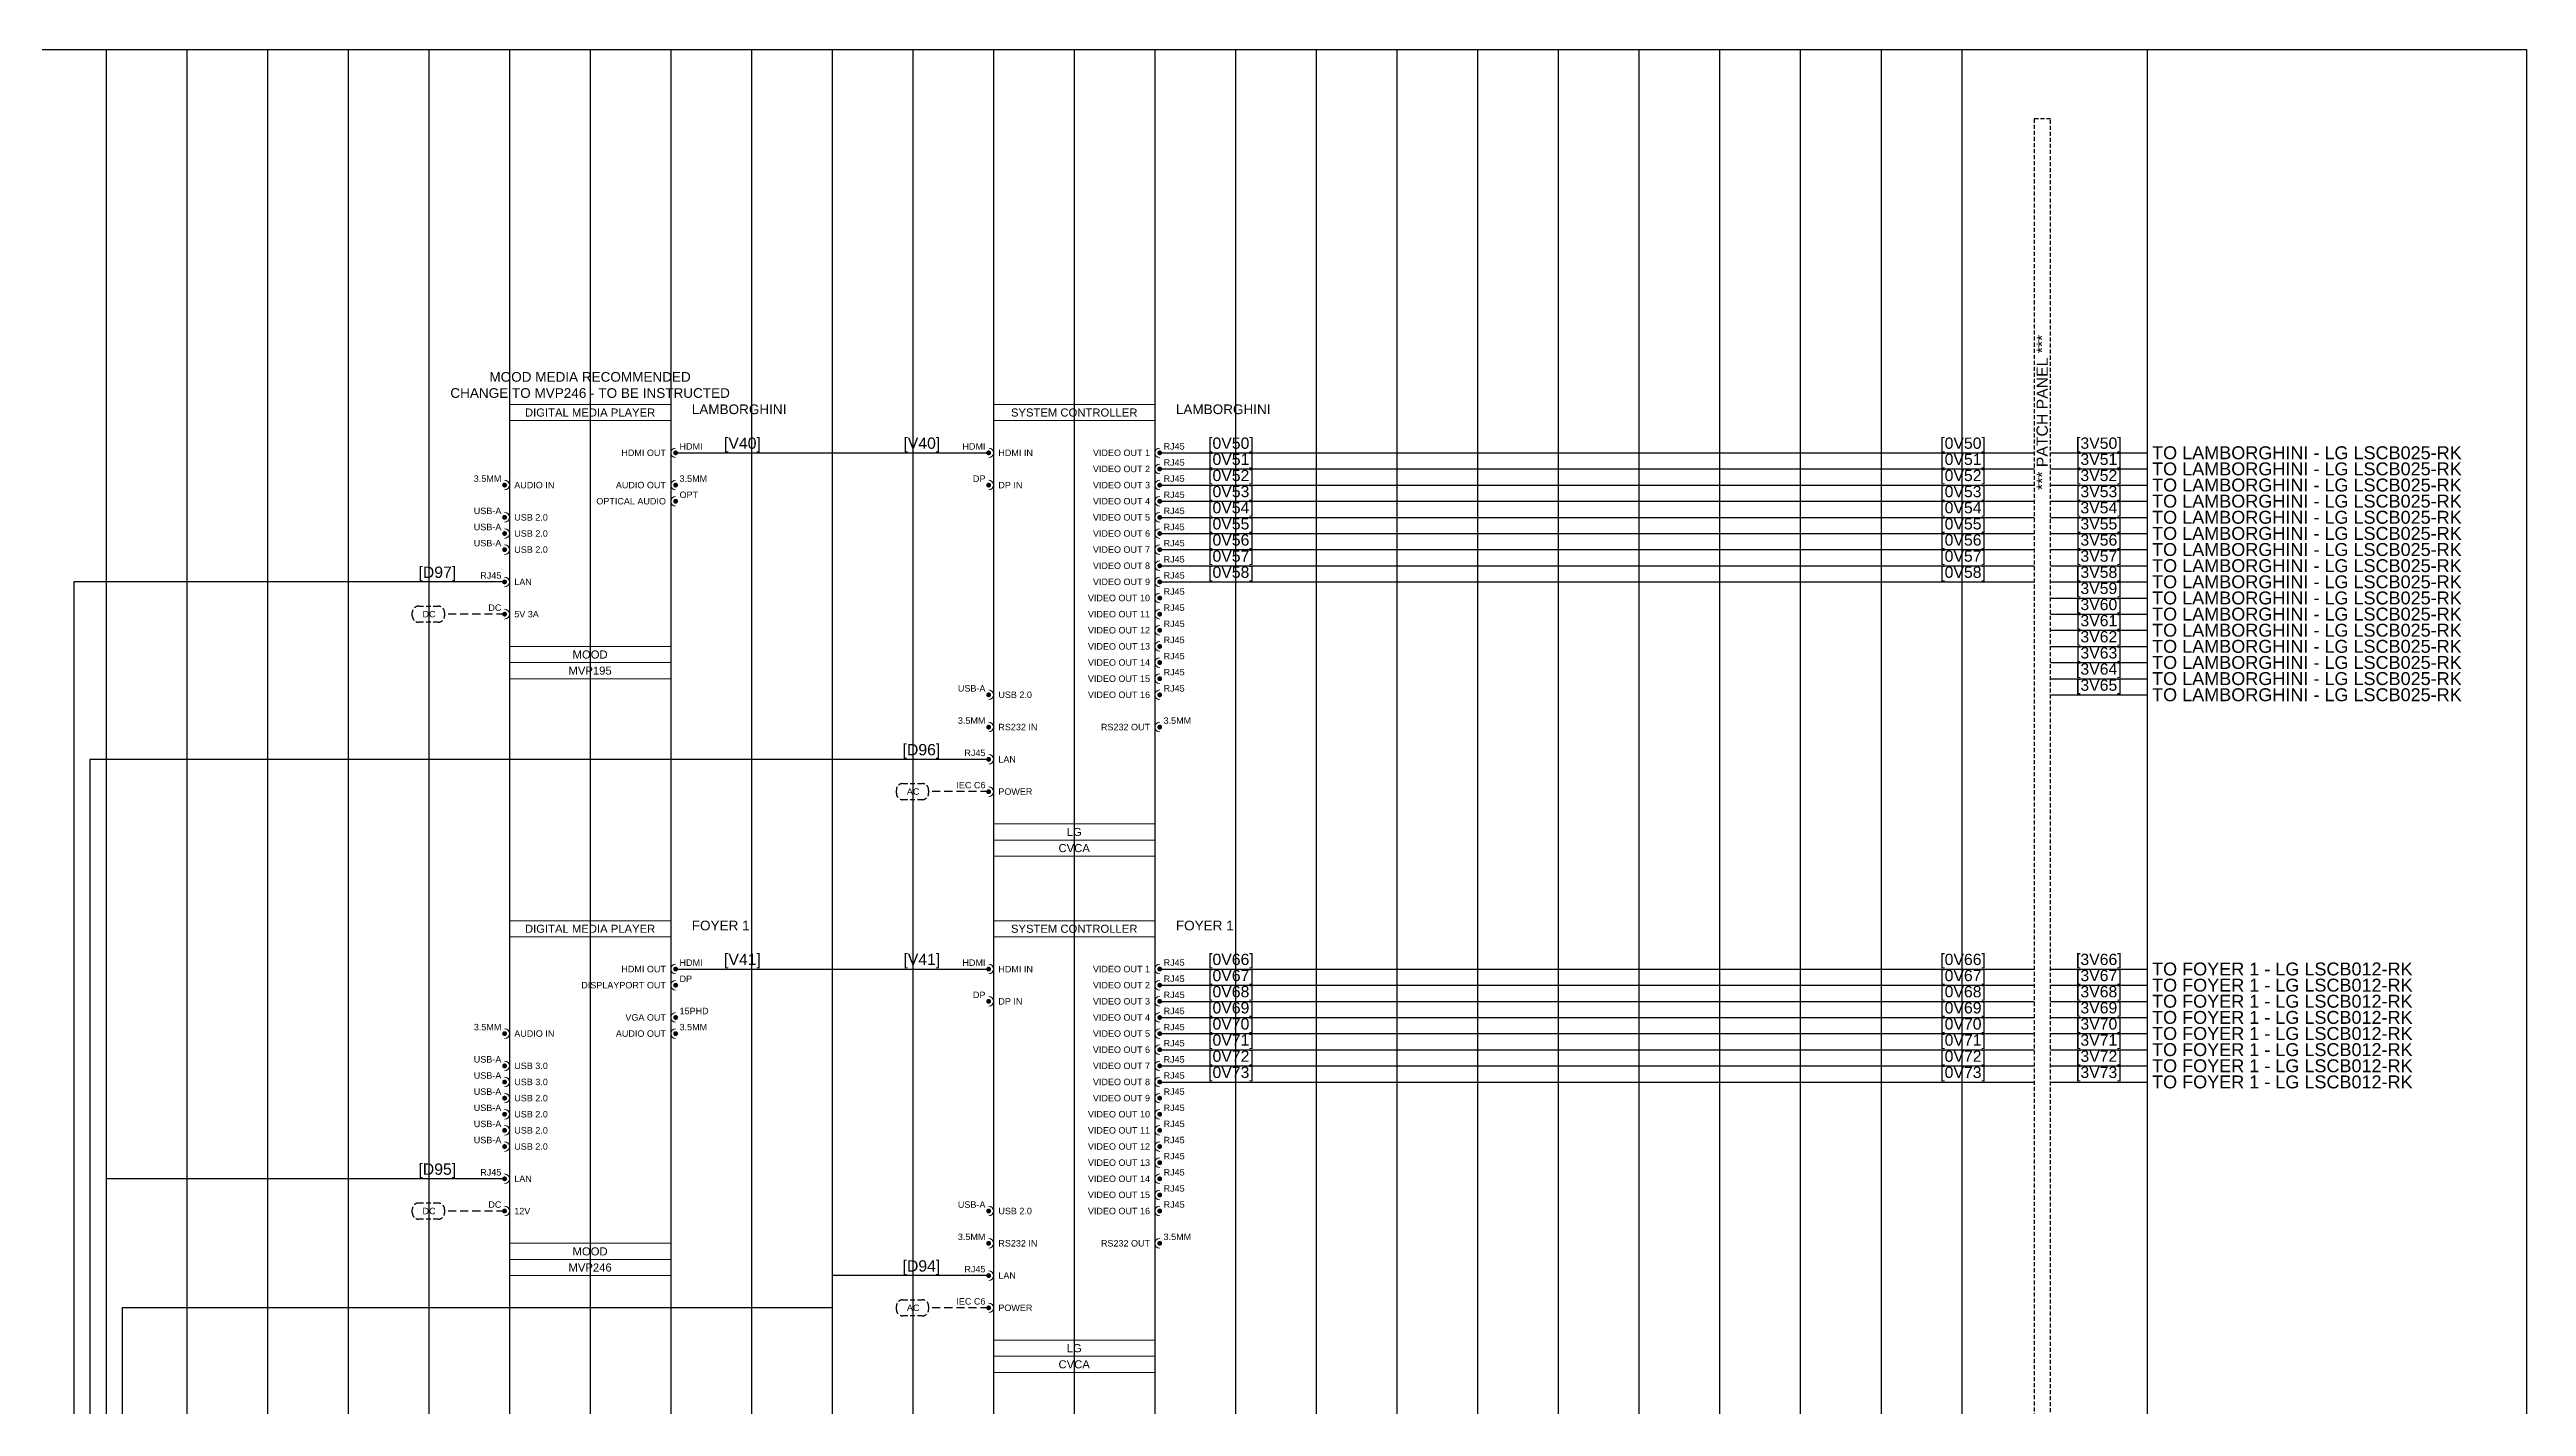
# Model space of a CAD drawing. Header units: millimetres. Extents: x -71336 to -33468, y -26189 to 22712.
# Drawn here: x -43421 to -42654, y -12606 to -12185 of the extents above; entities that cross this region are included whole.
import ezdxf
from ezdxf.enums import TextEntityAlignment as Align
from ezdxf.lldxf.tags import DXFTag

# ---------------------------------------------------------------- set-up
doc = ezdxf.new("R2010")
doc.units = ezdxf.units.MM
doc.linetypes.add('DASHED', pattern=[0.75, 0.5, -0.25])
doc.linetypes.add('DASHED2', pattern=[0.375, 0.25, -0.125])
for name, color, linetype in [('SC - 3 Core Flex', 7, 'DASHED'), ('SC - Cat - Green - Data', 84, 'Continuous'), ('SC - Cat - Green - Data - DS', 84, 'DS'), ('SC - Cat - Red - AV', 1, 'Continuous'), ('SC - HDMI', 192, 'Continuous'), ('SC - Text', 7, 'Continuous'), ('Text', 7, 'Continuous')]:
    doc.layers.add(name, color=color, linetype=linetype)
doc.layers.add('SC - Equipment', color=7, linetype='Continuous', lineweight=13)
doc.layers.add('SC - Xlines', color=252, linetype='Continuous', plot=False)
doc.styles.add('ARIAL', font='arial.ttf')
doc.styles.get("Standard").update_dxf_attribs({"font": 'arial.ttf', "height": 35})
tags = doc.linetypes.add('DS', pattern='A,1.939444,-0.075392,["DS",ARIAL,S=0.5,R=0,X=0,Y=-0.25],-1.06308,1.922084', length=5).pattern_tags.tags
tags[6] = DXFTag(74, 10)

# ---------------------------------------------------------------- blocks, each defined once
blk = doc.blocks.new('LG CVCA - SCHEMATIC')
at = {"layer": 'SC - Equipment'}
for p, q in [((-25, 0), (25, 0)), ((-25, -140), (-25, 0)), ((25, 0), (25, -140)), ((25, -5), (-25, -5)), ((25, -130), (-25, -130)), ((25, -130), (-25, -130)), ((25, -135), (-25, -135)), ((25, -135), (-25, -135)), ((25, -135), (-25, -135)), ((25, -140), (-25, -140))]:
    blk.add_line(p, q, dxfattribs=at)
at = {"layer": 'SC - Equipment', "const_width": 0.7}
for points in [[(-26.1, -15, 1), (-26.9, -15, 1)], [(26.1, -15, -1), (26.9, -15, -1)], [(26.1, -20, -1), (26.9, -20, -1)], [(-26.1, -25, 1), (-26.9, -25, 1)], [(26.1, -25, -1), (26.9, -25, -1)], [(26.1, -30, -1), (26.9, -30, -1)], [(26.1, -35, -1), (26.9, -35, -1)], [(26.1, -40, -1), (26.9, -40, -1)], [(26.1, -45, -1), (26.9, -45, -1)], [(26.1, -50, -1), (26.9, -50, -1)], [(26.1, -55, -1), (26.9, -55, -1)], [(26.1, -60, -1), (26.9, -60, -1)], [(26.1, -65, -1), (26.9, -65, -1)], [(26.1, -70, -1), (26.9, -70, -1)], [(26.1, -75, -1), (26.9, -75, -1)], [(26.1, -80, -1), (26.9, -80, -1)], [(26.1, -85, -1), (26.9, -85, -1)], [(-26.1, -90, 1), (-26.9, -90, 1)], [(26.1, -90, -1), (26.9, -90, -1)], [(-26.1, -100, 1), (-26.9, -100, 1)], [(26.1, -100, -1), (26.9, -100, -1)], [(-26.1, -110, 1), (-26.9, -110, 1)], [(-26.1, -120, 1), (-26.9, -120, 1)]]:
    blk.add_lwpolyline(points, format="xyb", close=True, dxfattribs=at)
at = {"layer": 'SC - Equipment'}
for centre, start, end in [((-26.5, -15), 270, 90), ((26.5, -15), 90, 270), ((26.5, -20), 90, 270), ((-26.5, -25), 270, 90), ((26.5, -25), 90, 270), ((26.5, -30), 90, 270), ((26.5, -35), 90, 270), ((26.5, -40), 90, 270), ((26.5, -45), 90, 270), ((26.5, -50), 90, 270), ((26.5, -55), 90, 270), ((26.5, -60), 90, 270), ((26.5, -65), 90, 270), ((26.5, -70), 90, 270), ((26.5, -75), 90, 270), ((26.5, -80), 90, 270), ((26.5, -85), 90, 270), ((-26.5, -90), 270, 90), ((26.5, -90), 90, 270), ((-26.5, -100), 270, 90), ((26.5, -100), 90, 270), ((-26.5, -110), 270, 90), ((-26.5, -120), 270, 90)]:
    blk.add_arc(centre, 1.5, start, end, dxfattribs=at)
at = {"ltscale": 5}
for tag, p in [('DESCRIPTION', (0, -2.5)), ('MODEL', (0, -137.5)), ('MAKE', (0, -132.5))]:
    blk.add_attdef(tag, text='', height=2.5, dxfattribs=at).set_placement(p, align=Align.MIDDLE_CENTER)
at = {"ltscale": 5, "flags": 1}
for tag, p in [('ROOM_TYPE', (45, -5)), ('LOCATION', (45, -10)), ('RACK_EQUIPMENT_(Y/N)', (45, -15)), ('IP_(Y/N)', (45, -30)), ('AMP(@240V)', (45, -40)), ('POE(WATT)', (45, -35)), ('WATT', (45, -45)), ('WEIGHT(KG)', (45, -55)), ('BTU/H', (45, -50)), ('TRANSFORMER_TAPS', (45, -60))]:
    blk.add_attdef(tag, p, '', height=2.5, dxfattribs=at)
blk.add_attdef('BRACKET', text='', height=2.5, dxfattribs=at).set_placement((0, -127.5), align=Align.MIDDLE_CENTER)
at = {"layer": 'SC - Equipment', "ltscale": 5, "char_height": 2}
for s, insert, width, attachment_point in [('HDMI', (-27.5, -13), 5.7736, 6), ('HDMI IN', (-23.5, -15), 23.5, 4), ('VIDEO OUT 1', (23.5, -15), 23.5, 6), ('RJ45', (27.7, -13), 3.7458, 4), ('DP', (-27.5, -23), 5.7736, 6), ('VIDEO OUT 2', (23.5, -20), 23.5, 6), ('RJ45', (27.7, -18), 3.7458, 4), ('RJ45', (27.7, -23), 3.7458, 4), ('DP IN', (-23.5, -25), 23.5, 4), ('VIDEO OUT 3', (23.5, -25), 23.5, 6), ('VIDEO OUT 4', (23.5, -30), 23.5, 6), ('RJ45', (27.7, -28), 3.7458, 4), ('VIDEO OUT 5', (23.5, -35), 23.5, 6), ('RJ45', (27.7, -33), 3.7458, 4), ('RJ45', (27.7, -38), 3.7458, 4), ('VIDEO OUT 6', (23.5, -40), 23.5, 6), ('VIDEO OUT 7', (23.5, -45), 23.5, 6), ('RJ45', (27.7, -43), 3.7458, 4), ('VIDEO OUT 8', (23.5, -50), 23.5, 6), ('RJ45', (27.7, -48), 3.7458, 4), ('RJ45', (27.7, -53), 3.7458, 4), ('VIDEO OUT 10', (23.5, -60), 23.5, 6), ('VIDEO OUT 9', (23.5, -55), 23.5, 6), ('RJ45', (27.7, -58), 3.7458, 4), ('VIDEO OUT 11', (23.5, -65), 23.5, 6), ('VIDEO OUT 12', (23.5, -70), 23.5, 6), ('RJ45', (27.7, -63), 3.7458, 4), ('RJ45', (27.7, -68), 3.7458, 4), ('VIDEO OUT 13', (23.5, -75), 23.5, 6), ('RJ45', (27.7, -73), 3.7458, 4), ('VIDEO OUT 14', (23.5, -80), 23.5, 6), ('VIDEO OUT 15', (23.5, -85), 23.5, 6), ('RJ45', (27.7, -78), 3.7458, 4), ('RJ45', (27.7, -83), 3.7458, 4), ('USB 2.0', (-23.5, -90), 23.5, 4), ('VIDEO OUT 16', (23.5, -90), 23.5, 6), ('RJ45', (27.7, -88), 3.7458, 4), ('RS232 IN', (-23.5, -100), 23.5, 4), ('RS232 OUT', (23.5, -100), 23.5, 6), ('3.5MM', (27.7, -98), 3.7458, 4), ('LAN', (-23.5, -110), 23.5, 4), ('POWER', (-23.5, -120), 23.5, 4)]:
    blk.add_mtext(s, dxfattribs=dict(at, insert=insert, width=width, attachment_point=attachment_point))
at = {"layer": 'SC - Equipment', "ltscale": 5, "char_height": 2, "attachment_point": 6}
for s, insert in [('USB-A', (-27.5, -88)), ('3.5MM', (-27.5, -98)), ('RJ45', (-27.5, -108)), ('IEC C6', (-27.5, -118))]:
    blk.add_mtext(s, dxfattribs=dict(at, insert=insert))
blk = doc.blocks.new('MOOD MVP246 - SCHEMATIC')
at = {"layer": 'SC - Equipment'}
for p, q in [((-25, 0), (25, 0)), ((-25, -110), (-25, 0)), ((25, 0), (25, -110)), ((25, -5), (-25, -5)), ((25, -100), (-25, -100)), ((25, -100), (-25, -100)), ((25, -105), (-25, -105)), ((25, -105), (-25, -105)), ((25, -105), (-25, -105)), ((25, -110), (-25, -110))]:
    blk.add_line(p, q, dxfattribs=at)
at = {"layer": 'SC - Equipment', "const_width": 0.7}
for points in [[(26.1, -15, -1), (26.9, -15, -1)], [(26.1, -20, -1), (26.9, -20, -1)], [(26.1, -30, -1), (26.9, -30, -1)], [(-26.1, -35, 1), (-26.9, -35, 1)], [(26.1, -35, -1), (26.9, -35, -1)], [(-26.1, -45, 1), (-26.9, -45, 1)], [(-26.1, -50, 1), (-26.9, -50, 1)], [(-26.1, -55, 1), (-26.9, -55, 1)], [(-26.1, -60, 1), (-26.9, -60, 1)], [(-26.1, -65, 1), (-26.9, -65, 1)], [(-26.1, -70, 1), (-26.9, -70, 1)], [(-26.1, -80, 1), (-26.9, -80, 1)], [(-26.1, -90, 1), (-26.9, -90, 1)]]:
    blk.add_lwpolyline(points, format="xyb", close=True, dxfattribs=at)
at = {"layer": 'SC - Equipment'}
for centre, start, end in [((26.5, -15), 90, 270), ((26.5, -20), 90, 270), ((26.5, -30), 90, 270), ((-26.5, -35), 270, 90), ((26.5, -35), 90, 270), ((-26.5, -45), 270, 90), ((-26.5, -50), 270, 90), ((-26.5, -55), 270, 90), ((-26.5, -60), 270, 90), ((-26.5, -65), 270, 90), ((-26.5, -70), 270, 90), ((-26.5, -80), 270, 90), ((-26.5, -90), 270, 90)]:
    blk.add_arc(centre, 1.5, start, end, dxfattribs=at)
at = {"ltscale": 5}
for tag, p in [('DESCRIPTION', (0, -2.5)), ('MODEL', (0, -107.5)), ('MAKE', (0, -102.5))]:
    blk.add_attdef(tag, text='', height=2.5, dxfattribs=at).set_placement(p, align=Align.MIDDLE_CENTER)
at = {"ltscale": 5, "flags": 1}
for tag, p in [('ROOM_TYPE', (45, -5)), ('LOCATION', (45, -10)), ('RACK_EQUIPMENT_(Y/N)', (45, -15)), ('IP_(Y/N)', (45, -30)), ('AMP(@240V)', (45, -40)), ('POE(WATT)', (45, -35)), ('WATT', (45, -45)), ('WEIGHT(KG)', (45, -55)), ('BTU/H', (45, -50)), ('TRANSFORMER_TAPS', (45, -60))]:
    blk.add_attdef(tag, p, '', height=2.5, dxfattribs=at)
blk.add_attdef('BRACKET', text='', height=2.5, dxfattribs=at).set_placement((0, -97.5), align=Align.MIDDLE_CENTER)
at = {"layer": 'SC - Equipment', "ltscale": 5, "char_height": 2}
for s, insert, width, attachment_point in [('HDMI OUT', (23.5, -15), 23.5, 6), ('HDMI', (27.72, -13), 7.1748, 4), ('DISPLAYPORT OUT', (23.5, -20), 34.4972, 6), ('DP', (27.72, -18), 7.1748, 4), ('VGA OUT', (23.5, -30), 23.5, 6), ('15PHD', (27.72, -28), 7.1748, 4), ('3.5MM', (-27.5, -33), 5.7736, 6), ('AUDIO IN', (-23.5, -35), 23.5, 4), ('AUDIO OUT', (23.5, -35), 23.5, 6), ('3.5MM', (27.72, -33), 7.1748, 4), ('USB-A', (-27.5, -43), 5.7736, 6), ('USB 3.0', (-23.5, -45), 23.5, 4), ('USB-A', (-27.5, -48), 5.7736, 6), ('USB-A', (-27.5, -53), 5.7736, 6), ('USB 3.0', (-23.5, -50), 23.5, 4), ('USB-A', (-27.5, -58), 5.7736, 6), ('USB 2.0', (-23.5, -55), 23.5, 4), ('USB 2.0', (-23.5, -60), 23.5, 4), ('USB-A', (-27.5, -63), 5.7736, 6), ('USB-A', (-27.5, -68), 5.7736, 6), ('USB 2.0', (-23.5, -65), 23.5, 4), ('USB 2.0', (-23.5, -70), 23.5, 4), ('RJ45', (-27.5, -78), 5.7736, 6), ('LAN', (-23.5, -80), 23.5, 4), ('DC', (-27.5, -88), 5.7736, 6), ('12V', (-23.5, -90), 23.5, 4)]:
    blk.add_mtext(s, dxfattribs=dict(at, insert=insert, width=width, attachment_point=attachment_point))
blk = doc.blocks.new('MOOD MVP195 - SCHEMATIC')
at = {"layer": 'SC - Equipment'}
for p, q in [((-25, 0), (25, 0)), ((-25, -85), (-25, 0)), ((25, 0), (25, -85)), ((25, -5), (-25, -5)), ((25, -75), (-25, -75)), ((25, -75), (-25, -75)), ((25, -80), (-25, -80)), ((25, -80), (-25, -80)), ((25, -80), (-25, -80)), ((25, -85), (-25, -85))]:
    blk.add_line(p, q, dxfattribs=at)
at = {"layer": 'SC - Equipment', "const_width": 0.7}
for points in [[(26.1, -15, -1), (26.9, -15, -1)], [(-26.1, -25, 1), (-26.9, -25, 1)], [(26.1, -25, -1), (26.9, -25, -1)], [(26.1, -30, -1), (26.9, -30, -1)], [(-26.1, -35, 1), (-26.9, -35, 1)], [(-26.1, -40, 1), (-26.9, -40, 1)], [(-26.1, -45, 1), (-26.9, -45, 1)], [(-26.1, -55, 1), (-26.9, -55, 1)], [(-26.1, -65, 1), (-26.9, -65, 1)]]:
    blk.add_lwpolyline(points, format="xyb", close=True, dxfattribs=at)
at = {"layer": 'SC - Equipment'}
for centre, start, end in [((26.5, -15), 90, 270), ((-26.5, -25), 270, 90), ((26.5, -25), 90, 270), ((26.5, -30), 90, 270), ((-26.5, -35), 270, 90), ((-26.5, -40), 270, 90), ((-26.5, -45), 270, 90), ((-26.5, -55), 270, 90), ((-26.5, -65), 270, 90)]:
    blk.add_arc(centre, 1.5, start, end, dxfattribs=at)
at = {"ltscale": 5}
for tag, p in [('DESCRIPTION', (0, -2.5)), ('MAKE', (0, -77.5)), ('MODEL', (0, -82.5))]:
    blk.add_attdef(tag, text='', height=2.5, dxfattribs=at).set_placement(p, align=Align.MIDDLE_CENTER)
at = {"ltscale": 5, "flags": 1}
for tag, p in [('ROOM_TYPE', (45, -5)), ('LOCATION', (45, -10)), ('RACK_EQUIPMENT_(Y/N)', (45, -15)), ('IP_(Y/N)', (45, -30)), ('AMP(@240V)', (45, -40)), ('POE(WATT)', (45, -35)), ('WATT', (45, -45)), ('WEIGHT(KG)', (45, -55)), ('BTU/H', (45, -50)), ('TRANSFORMER_TAPS', (45, -60))]:
    blk.add_attdef(tag, p, '', height=2.5, dxfattribs=at)
blk.add_attdef('BRACKET', text='', height=2.5, dxfattribs=at).set_placement((0, -72.5), align=Align.MIDDLE_CENTER)
at = {"layer": 'SC - Equipment', "ltscale": 5, "char_height": 2}
for s, insert, width, attachment_point in [('HDMI OUT', (23.5, -15), 23.5, 6), ('HDMI', (27.72, -13), 7.1748, 4), ('3.5MM', (-27.5, -23), 5.7736, 6), ('3.5MM', (27.72, -23), 7.1748, 4), ('AUDIO IN', (-23.5, -25), 23.5, 4), ('OPTICAL AUDIO ', (23.5, -30), 23.5, 6), ('AUDIO OUT', (23.5, -25), 23.5, 6), ('OPT', (27.72, -28), 7.1748, 4), ('USB-A', (-27.5, -33), 5.7736, 6), ('USB-A', (-27.5, -38), 5.7736, 6), ('USB 2.0', (-23.5, -35), 23.5, 4), ('USB-A', (-27.5, -43), 5.7736, 6), ('USB 2.0', (-23.5, -40), 23.5, 4), ('USB 2.0', (-23.5, -45), 23.5, 4), ('RJ45', (-27.5, -53), 5.7736, 6), ('LAN', (-23.5, -55), 23.5, 4), ('DC', (-27.5, -63), 5.7736, 6), ('5V 3A', (-23.5, -65), 23.5, 4)]:
    blk.add_mtext(s, dxfattribs=dict(at, insert=insert, width=width, attachment_point=attachment_point))

msp = doc.modelspace()

# ---------------------------------------------------------------- linework, layer by layer
at = {"linetype": 'DASHED2', "ltscale": 5}
msp.add_lwpolyline([(-42801.189, -13102.434), (-42801.189, -12206.536), (-42806.189, -12206.536), (-42806.189, -13102.434)], close=True, dxfattribs=at)
at = {"layer": 'SC - 3 Core Flex', "ltscale": 3}
for points in [[(-43306.786, -12357.564), (-43300.786, -12357.564, -0.4142136), (-43298.786, -12359.564), (-43298.786, -12360.564, -0.4142136), (-43300.786, -12362.564), (-43306.786, -12362.564, -0.4142136), (-43308.786, -12360.564), (-43308.786, -12359.564, -0.4142136)], [(-43156.786, -12412.563), (-43150.786, -12412.563, -0.4142136), (-43148.786, -12414.563), (-43148.786, -12415.563, -0.4142136), (-43150.786, -12417.563), (-43156.786, -12417.563, -0.4142136), (-43158.786, -12415.563), (-43158.786, -12414.563, -0.4142136)], [(-43306.786, -12542.564), (-43300.786, -12542.564, -0.4142136), (-43298.786, -12544.564), (-43298.786, -12545.564, -0.4142136), (-43300.786, -12547.564), (-43306.786, -12547.564, -0.4142136), (-43308.786, -12545.564), (-43308.786, -12544.564, -0.4142136)], [(-43156.786, -12572.563), (-43150.786, -12572.563, -0.4142136), (-43148.786, -12574.563), (-43148.786, -12575.563, -0.4142136), (-43150.786, -12577.563), (-43156.786, -12577.563, -0.4142136), (-43158.786, -12575.563), (-43158.786, -12574.563, -0.4142136)]]:
    msp.add_lwpolyline(points, format="xyb", close=True, dxfattribs=at)
at = {"layer": 'SC - 3 Core Flex', "ltscale": 5}
for points in [[(-43280.189, -12360.064), (-43298.786, -12360.064)], [(-43130.189, -12415.063), (-43148.786, -12415.063)], [(-43280.189, -12545.064), (-43298.786, -12545.064)], [(-43130.189, -12575.063), (-43148.786, -12575.063)]]:
    msp.add_lwpolyline(points, dxfattribs=at)
at = {"layer": 'SC - Cat - Green - Data', "ltscale": 5}
for points in [[(-42801.189, -12310.061), (-42771.189, -12310.061)], [(-42801.189, -12315.061), (-42771.189, -12315.061)], [(-42801.189, -12320.061), (-42771.189, -12320.061)], [(-42801.189, -12325.061), (-42771.189, -12325.061)], [(-42801.189, -12330.061), (-42771.189, -12330.061)], [(-42801.189, -12335.061), (-42771.189, -12335.061)], [(-42801.189, -12340.061), (-42771.189, -12340.061)], [(-42801.189, -12345.061), (-42771.189, -12345.061)], [(-42801.189, -12350.061), (-42771.189, -12350.061)], [(-42801.189, -12355.061), (-42771.189, -12355.061)], [(-42801.189, -12360.061), (-42771.189, -12360.061)], [(-42801.189, -12365.061), (-42771.189, -12365.061)], [(-42801.189, -12370.061), (-42771.189, -12370.061)], [(-42801.189, -12375.061), (-42771.189, -12375.061)], [(-42801.189, -12380.061), (-42771.189, -12380.061)], [(-42801.189, -12385.061), (-42771.189, -12385.061)], [(-43130.189, -12405.063), (-43408.689, -12405.063), (-43408.689, -12980.061), (-43280.189, -12980.063)], [(-42801.189, -12470.063), (-42771.189, -12470.063)], [(-42801.189, -12475.063), (-42771.189, -12475.063)], [(-42801.189, -12480.063), (-42771.189, -12480.063)], [(-42801.189, -12485.063), (-42771.189, -12485.063)], [(-42801.189, -12490.063), (-42771.189, -12490.063)], [(-42801.189, -12495.063), (-42771.189, -12495.063)], [(-42801.189, -12500.063), (-42771.189, -12500.063)], [(-42801.189, -12505.063), (-42771.189, -12505.063)], [(-43130.188, -12565.063), (-43178.689, -12565.063), (-43178.689, -12575.07), (-43398.688, -12575.07), (-43398.689, -12970.061), (-43280.189, -12970.063)]]:
    msp.add_lwpolyline(points, dxfattribs=at)
at = {"layer": 'SC - Cat - Green - Data - DS', "ltscale": 5}
for points in [[(-43280.189, -12350.065), (-43413.689, -12350.063), (-43413.689, -12985.062), (-43280.189, -12985.064)], [(-43280.189, -12535.064), (-43403.688, -12535.064), (-43403.689, -12975.062), (-43280.189, -12975.064)]]:
    msp.add_lwpolyline(points, dxfattribs=at)
at = {"layer": 'SC - Cat - Red - AV', "ltscale": 5}
for points in [[(-43077.189, -12310.063), (-42806.189, -12310.061)], [(-43077.189, -12315.063), (-42806.189, -12315.061)], [(-43077.189, -12320.063), (-42806.189, -12320.061)], [(-43077.189, -12325.063), (-42806.189, -12325.061)], [(-43077.189, -12330.063), (-42806.189, -12330.061)], [(-43077.189, -12335.063), (-42806.189, -12335.061)], [(-43077.189, -12340.063), (-42806.189, -12340.061)], [(-43077.189, -12345.063), (-42806.189, -12345.061)], [(-43077.189, -12350.063), (-42806.189, -12350.061)], [(-43077.189, -12470.063), (-42806.189, -12470.063)], [(-43077.189, -12475.063), (-42806.189, -12475.063)], [(-43077.189, -12480.063), (-42806.189, -12480.063)], [(-43077.189, -12485.063), (-42806.189, -12485.063)], [(-43077.189, -12490.063), (-42806.189, -12490.063)], [(-43077.189, -12495.063), (-42806.189, -12495.063)], [(-43077.189, -12500.063), (-42806.189, -12500.063)], [(-43077.189, -12505.063), (-42806.189, -12505.063)]]:
    msp.add_lwpolyline(points, dxfattribs=at)
at = {"layer": 'SC - HDMI', "ltscale": 5}
for points in [[(-43227.189, -12310.063), (-43130.189, -12310.063)], [(-43227.189, -12310.064), (-43130.189, -12310.064)], [(-43227.189, -12470.064), (-43130.189, -12470.063)]]:
    msp.add_lwpolyline(points, dxfattribs=at)
at = {"layer": 'SC - Xlines', "ltscale": 5, "transparency": 33554687}
msp.add_lwpolyline([(-43853.689, -12185.058), (-42653.689, -12185.065), (-42653.689, -13123.965), (-43853.689, -13123.958)], close=True, dxfattribs=at)
at = {"layer": 'SC - Xlines', "ltscale": 5}
for points in [[(-43403.689, -12185.061), (-43403.689, -13123.959)], [(-43353.689, -12185.061), (-43353.689, -13123.959)], [(-43303.689, -12185.061), (-43303.689, -13123.959)], [(-43253.689, -12185.061), (-43253.689, -13123.959)], [(-43203.689, -12185.061), (-43203.689, -13123.959)], [(-43153.689, -12185.061), (-43153.689, -13123.959)], [(-43103.689, -12185.061), (-43103.689, -13123.959)], [(-43053.689, -12185.061), (-43053.689, -13123.959)], [(-43003.689, -12185.061), (-43003.689, -13123.959)], [(-42953.689, -12185.061), (-42953.689, -13123.959)], [(-42903.689, -12185.061), (-42903.689, -13123.959)], [(-42853.689, -12185.061), (-42853.689, -13123.959)], [(-42771.189, -12185.061), (-42771.189, -13123.959)]]:
    msp.add_lwpolyline(points, dxfattribs=at)
at = {"layer": 'SC - Xlines', "color": 250, "ltscale": 5}
for points in [[(-43378.689, -12185.061), (-43378.689, -13123.959)], [(-43328.689, -12185.061), (-43328.689, -13123.959)], [(-43278.689, -12185.061), (-43278.689, -13123.959)], [(-43228.689, -12185.061), (-43228.689, -13123.959)], [(-43178.689, -12185.061), (-43178.689, -13123.959)], [(-43128.689, -12185.061), (-43128.689, -13123.959)], [(-43078.689, -12185.061), (-43078.689, -13123.959)], [(-43028.689, -12185.061), (-43028.689, -13123.959)], [(-42978.689, -12185.061), (-42978.689, -13123.959)], [(-42928.689, -12185.061), (-42928.689, -13123.959)], [(-42878.689, -12185.061), (-42878.689, -13123.959)], [(-42828.689, -12185.061), (-42828.689, -13123.959)]]:
    msp.add_lwpolyline(points, dxfattribs=at)

# ---------------------------------------------------------------- block references
at = {"ltscale": 5}
for name, p, values in [('MOOD MVP195 - SCHEMATIC', (-43253.689, -12295.064), {'DESCRIPTION': 'DIGITAL MEDIA PLAYER', 'MAKE': 'MOOD', 'MODEL': 'MVP195'}), ('LG CVCA - SCHEMATIC', (-43103.689, -12295.063), {'DESCRIPTION': 'SYSTEM CONTROLLER', 'MAKE': 'LG', 'MODEL': 'CVCA'}), ('MOOD MVP246 - SCHEMATIC', (-43253.689, -12455.064), {'DESCRIPTION': 'DIGITAL MEDIA PLAYER', 'MAKE': 'MOOD', 'MODEL': 'MVP246'}), ('LG CVCA - SCHEMATIC', (-43103.689, -12455.063), {'DESCRIPTION': 'SYSTEM CONTROLLER', 'MAKE': 'LG', 'MODEL': 'CVCA'})]:
    msp.add_blockref(name, p, dxfattribs=at).add_auto_attribs(values)

# ---------------------------------------------------------------- texts
at = {"layer": 'SC - Text', "insert": (-42801.957, -12321.573), "char_height": 3.5, "width": 136.51602, "attachment_point": 7, "rotation": 90, "style": 'ARIAL'}
msp.add_mtext('*** PATCH PANEL ***', dxfattribs=at)
at = {"layer": 'SC - Text', "color": 6, "insert": (-43253.689, -12293.064), "char_height": 3, "width": 134.02561, "attachment_point": 8}
msp.add_mtext('MOOD MEDIA RECOMMENDED \\PCHANGE TO MVP246 - TO BE INSTRUCTED', dxfattribs=at)
at = {"layer": 'SC - Text'}
for s, insert, char_height, width, attachment_point in [('LAMBORGHINI', (-43222.189, -12295.064), 3, 134.02561, 1), ('LAMBORGHINI', (-43072.189, -12295.063), 3, 134.02561, 1), ('[V40]', (-43212.189, -12309.864), 3.5, 15.57197, 7), ('[V40]', (-43145.189, -12309.864), 3.5, 14.6761, 9), ('[0V50]', (-43062.189, -12309.863), 3.5, 15.57197, 7), ('[0V51]', (-43062.188, -12314.863), 3.5, 15.57197, 7), ('[0V50]', (-42821.189, -12309.863), 3.5, 14.6761, 9), ('[0V51]', (-42821.188, -12314.863), 3.5, 14.6761, 9), ('[3V50]', (-42786.189, -12309.863), 3.5, 15.57197, 8), ('[3V51]', (-42786.188, -12314.863), 3.5, 15.57197, 8), ('TO LAMBORGHINI {\\A1;\\fSansSerif|b0|i0|c2|p2;- LG LSCB025-RK}', (-42769.688, -12310.061), 4, 129.70239, 4), ('[0V52]', (-43062.188, -12319.863), 3.5, 15.57197, 7), ('[0V52]', (-42821.188, -12319.863), 3.5, 14.6761, 9), ('[3V52]', (-42786.188, -12319.863), 3.5, 15.57197, 8), ('TO LAMBORGHINI {\\A1;\\fSansSerif|b0|i0|c2|p2;- LG LSCB025-RK}', (-42769.688, -12315.061), 4, 129.70239, 4), ('TO LAMBORGHINI {\\A1;\\fSansSerif|b0|i0|c2|p2;- LG LSCB025-RK}', (-42769.688, -12320.061), 4, 129.70239, 4), ('[0V53]', (-43062.188, -12324.863), 3.5, 15.57197, 7), ('[0V54]', (-43062.188, -12329.863), 3.5, 15.57197, 7), ('[0V53]', (-42821.188, -12324.863), 3.5, 14.6761, 9), ('[0V54]', (-42821.188, -12329.863), 3.5, 14.6761, 9), ('[3V53]', (-42786.188, -12324.863), 3.5, 15.57197, 8), ('[3V54]', (-42786.188, -12329.863), 3.5, 15.57197, 8), ('TO LAMBORGHINI {\\A1;\\fSansSerif|b0|i0|c2|p2;- LG LSCB025-RK}', (-42769.688, -12325.061), 4, 129.70239, 4), ('[0V55]', (-43062.188, -12334.863), 3.5, 15.57197, 7), ('[0V55]', (-42821.188, -12334.863), 3.5, 14.6761, 9), ('[3V55]', (-42786.188, -12334.863), 3.5, 15.57197, 8), ('TO LAMBORGHINI {\\A1;\\fSansSerif|b0|i0|c2|p2;- LG LSCB025-RK}', (-42769.688, -12330.061), 4, 129.70239, 4), ('TO LAMBORGHINI {\\A1;\\fSansSerif|b0|i0|c2|p2;- LG LSCB025-RK}', (-42769.688, -12335.061), 4, 129.70239, 4), ('[0V56]', (-43062.188, -12339.863), 3.5, 15.57197, 7), ('[0V57]', (-43062.188, -12344.863), 3.5, 15.57197, 7), ('[0V56]', (-42821.188, -12339.863), 3.5, 14.6761, 9), ('[0V57]', (-42821.188, -12344.863), 3.5, 14.6761, 9), ('[3V56]', (-42786.188, -12339.863), 3.5, 15.57197, 8), ('[3V57]', (-42786.188, -12344.863), 3.5, 15.57197, 8), ('TO LAMBORGHINI {\\A1;\\fSansSerif|b0|i0|c2|p2;- LG LSCB025-RK}', (-42769.688, -12340.061), 4, 129.70239, 4), ('[D97]', (-43295.18, -12349.87), 3.5, 14.6761, 9), ('[0V58]', (-43062.189, -12349.863), 3.5, 15.57197, 7), ('\\pxt3;[0V58]', (-42821.189, -12349.863), 3.5, 14.6761, 9), ('[3V58]', (-42786.189, -12349.863), 3.5, 15.57197, 8), ('TO LAMBORGHINI {\\A1;\\fSansSerif|b0|i0|c2|p2;- LG LSCB025-RK}', (-42769.688, -12345.061), 4, 129.70239, 4), ('TO LAMBORGHINI {\\A1;\\fSansSerif|b0|i0|c2|p2;- LG LSCB025-RK}', (-42769.688, -12350.061), 4, 129.70239, 4), ('[3V59]', (-42786.189, -12354.863), 3.5, 15.57197, 8), ('[3V60]', (-42786.189, -12359.863), 3.5, 15.57197, 8), ('TO LAMBORGHINI {\\A1;\\fSansSerif|b0|i0|c2|p2;- LG LSCB025-RK}', (-42769.688, -12355.061), 4, 129.70239, 4), ('[3V61]', (-42786.188, -12364.863), 3.5, 15.57197, 8), ('TO LAMBORGHINI {\\A1;\\fSansSerif|b0|i0|c2|p2;- LG LSCB025-RK}', (-42769.688, -12360.061), 4, 129.70239, 4), ('TO LAMBORGHINI {\\A1;\\fSansSerif|b0|i0|c2|p2;- LG LSCB025-RK}', (-42769.688, -12365.061), 4, 129.70239, 4), ('[3V62]', (-42786.188, -12369.863), 3.5, 15.57197, 8), ('[3V63]', (-42786.188, -12374.863), 3.5, 15.57197, 8), ('TO LAMBORGHINI {\\A1;\\fSansSerif|b0|i0|c2|p2;- LG LSCB025-RK}', (-42769.688, -12370.061), 4, 129.70239, 4), ('[3V64]', (-42786.189, -12379.863), 3.5, 15.57197, 8), ('TO LAMBORGHINI {\\A1;\\fSansSerif|b0|i0|c2|p2;- LG LSCB025-RK}', (-42769.688, -12375.061), 4, 129.70239, 4), ('TO LAMBORGHINI {\\A1;\\fSansSerif|b0|i0|c2|p2;- LG LSCB025-RK}', (-42769.688, -12380.061), 4, 129.70239, 4), ('[3V65]', (-42786.189, -12384.863), 3.5, 15.57197, 8), ('TO LAMBORGHINI {\\A1;\\fSansSerif|b0|i0|c2|p2;- LG LSCB025-RK}', (-42769.688, -12385.061), 4, 129.70239, 4), ('[D96]', (-43145.188, -12404.868), 3.5, 14.6761, 9), ('FOYER 1', (-43222.189, -12455.064), 3, 134.02561, 1), ('FOYER 1', (-43072.189, -12455.063), 3, 134.02561, 1), ('[V41]', (-43212.189, -12469.863), 3.5, 15.57197, 7), ('[V41]', (-43145.189, -12469.863), 3.5, 14.6761, 9), ('[0V66]', (-43062.189, -12469.865), 3.5, 15.57197, 7), ('[0V67]', (-43062.189, -12474.865), 3.5, 15.57197, 7), ('[0V66]', (-42821.189, -12469.865), 3.5, 14.6761, 9), ('[0V67]', (-42821.189, -12474.865), 3.5, 14.6761, 9), ('[3V66]', (-42786.189, -12469.864), 3.5, 15.57197, 8), ('[3V67]', (-42786.189, -12474.864), 3.5, 15.57197, 8), ('TO FOYER 1 {\\A1;\\fSansSerif|b0|i0|c2|p2;- LG LSCB012-RK}', (-42769.688, -12470.063), 4, 129.70239, 4), ('[0V68]', (-43062.189, -12479.865), 3.5, 15.57197, 7), ('[0V68]', (-42821.189, -12479.865), 3.5, 14.6761, 9), ('[3V68]', (-42786.189, -12479.864), 3.5, 15.57197, 8), ('TO FOYER 1 {\\A1;\\fSansSerif|b0|i0|c2|p2;- LG LSCB012-RK}', (-42769.688, -12475.063), 4, 129.70239, 4), ('TO FOYER 1 {\\A1;\\fSansSerif|b0|i0|c2|p2;- LG LSCB012-RK}', (-42769.688, -12480.063), 4, 129.70239, 4), ('[0V69]', (-43062.189, -12484.865), 3.5, 15.57197, 7), ('[0V70]', (-43062.189, -12489.865), 3.5, 15.57197, 7), ('[0V69]', (-42821.189, -12484.865), 3.5, 14.6761, 9), ('[0V70]', (-42821.189, -12489.865), 3.5, 14.6761, 9), ('[3V69]', (-42786.189, -12484.864), 3.5, 15.57197, 8), ('[3V70]', (-42786.189, -12489.864), 3.5, 15.57197, 8), ('TO FOYER 1 {\\A1;\\fSansSerif|b0|i0|c2|p2;- LG LSCB012-RK}', (-42769.688, -12485.063), 4, 129.70239, 4), ('[0V71]', (-43062.189, -12494.865), 3.5, 15.57197, 7), ('[0V71]', (-42821.189, -12494.865), 3.5, 14.6761, 9), ('[3V71]', (-42786.189, -12494.864), 3.5, 15.57197, 8), ('TO FOYER 1 {\\A1;\\fSansSerif|b0|i0|c2|p2;- LG LSCB012-RK}', (-42769.688, -12490.063), 4, 129.70239, 4), ('TO FOYER 1 {\\A1;\\fSansSerif|b0|i0|c2|p2;- LG LSCB012-RK}', (-42769.688, -12495.063), 4, 129.70239, 4), ('[0V72]', (-43062.189, -12499.865), 3.5, 15.57197, 7), ('[0V73]', (-43062.189, -12504.865), 3.5, 15.57197, 7), ('[0V72]', (-42821.189, -12499.865), 3.5, 14.6761, 9), ('[0V73]', (-42821.189, -12504.865), 3.5, 14.6761, 9), ('[3V72]', (-42786.189, -12499.864), 3.5, 15.57197, 8), ('[3V73]', (-42786.189, -12504.864), 3.5, 15.57197, 8), ('TO FOYER 1 {\\A1;\\fSansSerif|b0|i0|c2|p2;- LG LSCB012-RK}', (-42769.688, -12500.063), 4, 129.70239, 4), ('TO FOYER 1 {\\A1;\\fSansSerif|b0|i0|c2|p2;- LG LSCB012-RK}', (-42769.688, -12505.063), 4, 129.70239, 4), ('[D95]', (-43295.188, -12534.869), 3.5, 14.6761, 9), ('[D94]', (-43145.188, -12564.868), 3.5, 14.6761, 9)]:
    msp.add_mtext(s, dxfattribs=dict(at, insert=insert, char_height=char_height, width=width, attachment_point=attachment_point))
at = {"layer": 'Text', "char_height": 2, "width": 143.97126, "attachment_point": 5}
for s, insert in [('DC', (-43303.586, -12360.064)), ('AC', (-43153.586, -12415.063)), ('DC', (-43303.586, -12545.064)), ('AC', (-43153.586, -12575.063))]:
    msp.add_mtext(s, dxfattribs=dict(at, insert=insert))

doc.saveas('drawing.dxf')
